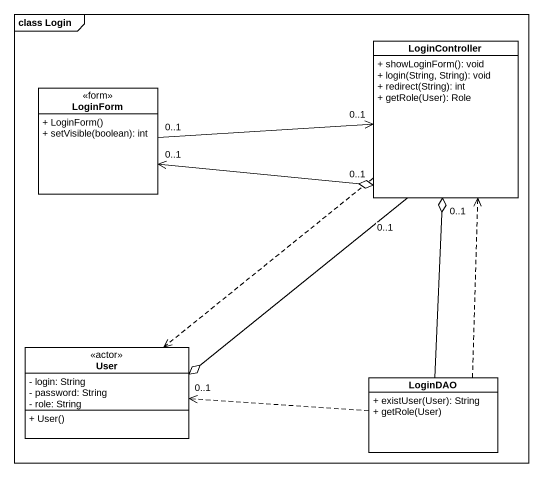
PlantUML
@startuml
mainframe class Login
hide circle
hide empty members
skinparam classAttributeIconSize 0
class LoginController {
  + showLoginForm(): void
  + login(String, String): void
  + redirect(String): int
  + getRole(User): Role
}
class LoginForm <<form>> {
  + LoginForm()
  + setVisible(boolean): int
}
class User <<actor>> {
  - login: String
  - password: String
  - role: String
  + User()
}
class LoginDAO {
  + existUser(User): String
  + getRole(User)
}
LoginController ..> User
LoginController "0..1" --o "0..1" User
LoginForm "0..1" <-right-o "0..1" LoginController
LoginForm "0..1" -right-> "0..1" LoginController
LoginDAO .up.> LoginController
LoginDAO -up-o "0..1" LoginController
LoginDAO .left.> User
@enduml
